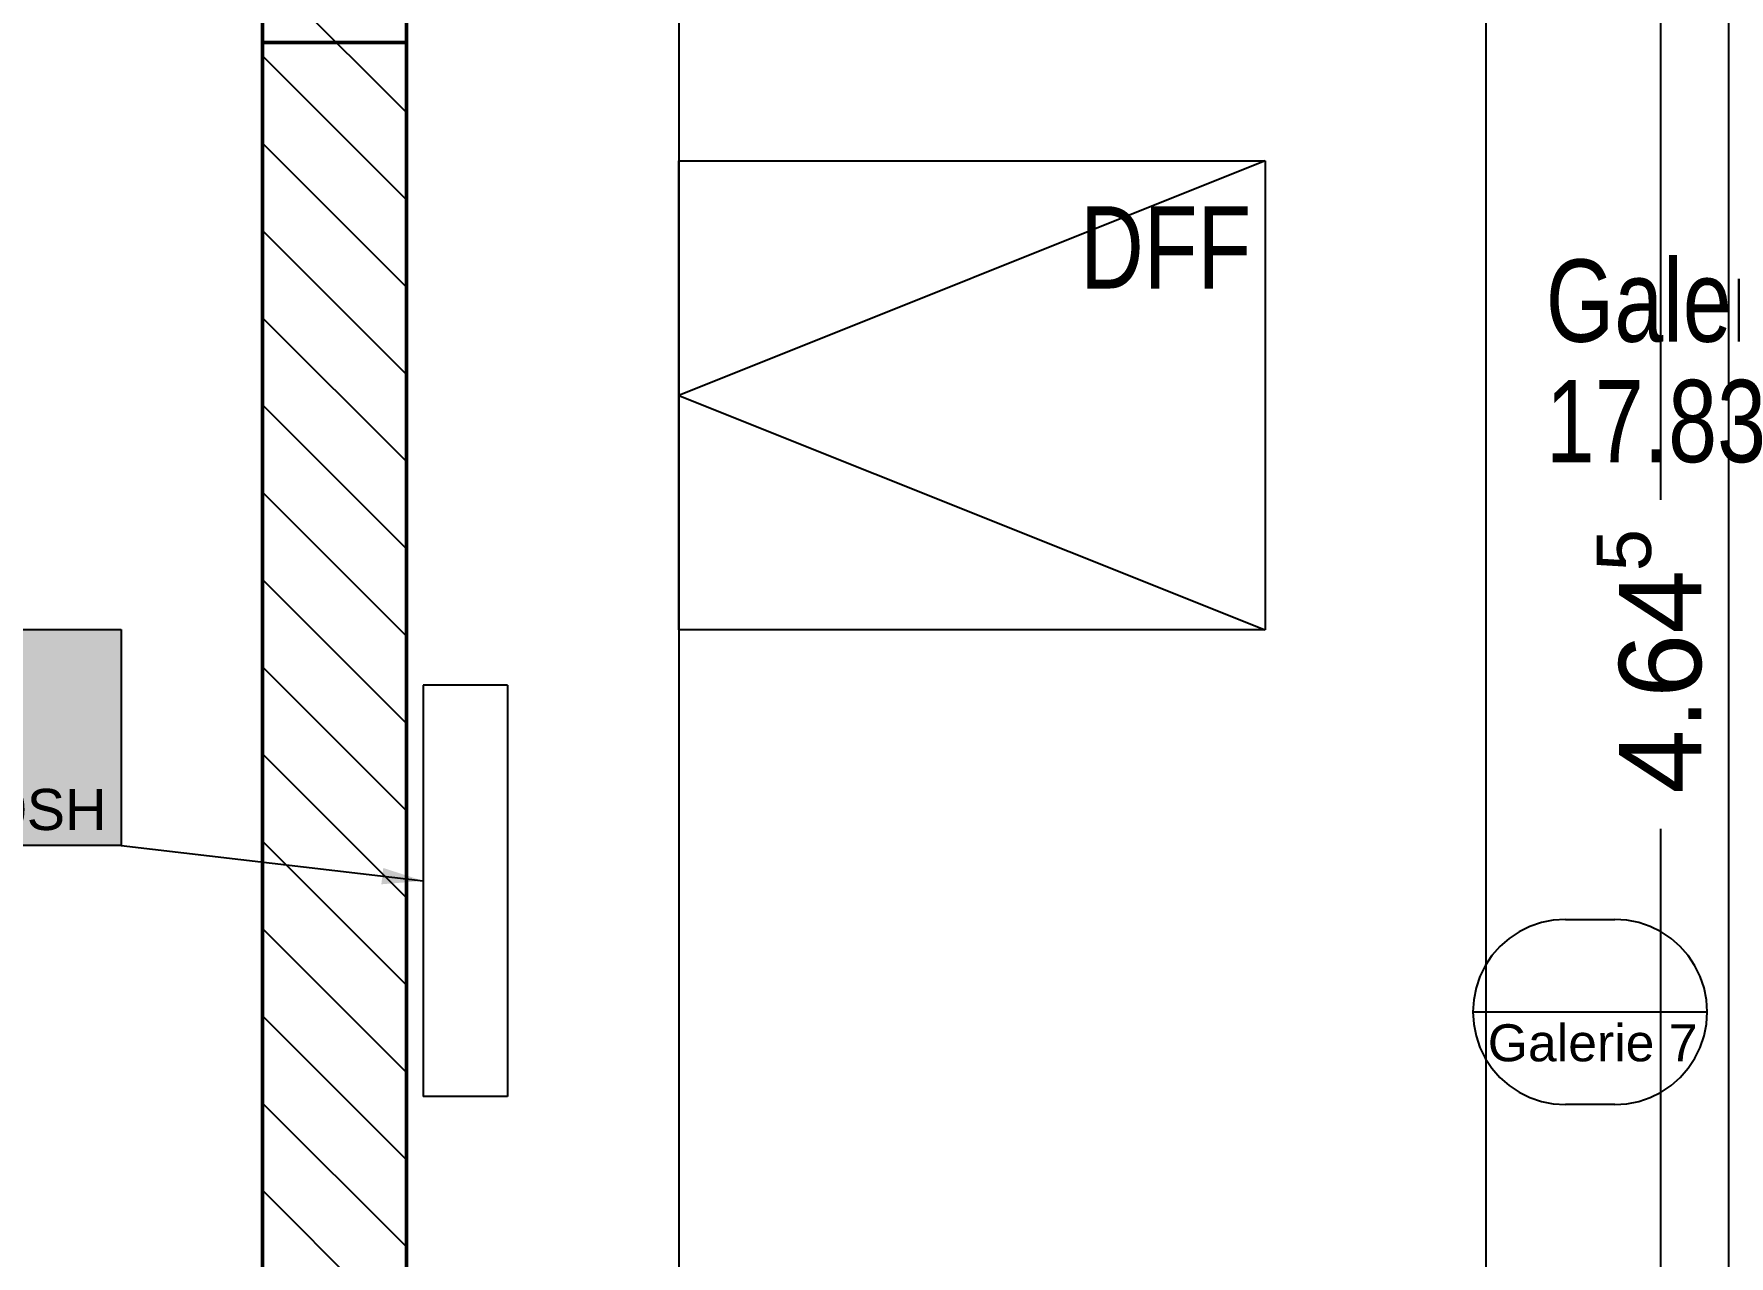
# Model space of a CAD drawing. Extents: x 0 to 756, y -25 to 420.
# Drawn here: x 102.4 to 184.9, y 174.2 to 233.6 of the extents above; entities that cross this region are included whole.
import ezdxf
from ezdxf.lldxf.tags import DXFTag

# ---------------------------------------------------------------- set-up
doc = ezdxf.new("R2010")
doc.units = 0
doc.layers.get('0').update_dxf_attribs({"lineweight": 25})
doc.layers.get('DEFPOINTS').update_dxf_attribs({"lineweight": 25})
for name, color, linetype, lineweight in [('A_Aussenwand', 7, 'Continuous', 25), ('A_Raum', 7, 'Continuous', 25), ('Allgemein01', 7, 'Continuous', 13), ('Allgemein03', 7, 'Continuous', 25), ('Pfosten_ Stützen', 7, 'Continuous', 13), ('Raumbezeichnung', 7, 'Continuous', 13), ('Standard', 7, 'Continuous', 25), ('Wand Holz tragend', 7, 'Continuous', 13), ('Wohnfläche-Rohbau', 7, 'Continuous', 13)]:
    doc.layers.add(name, color=color, linetype=linetype, lineweight=lineweight)
doc.layers.add('A_Dach', color=1, linetype='Continuous', lineweight=25, true_color=0xff0000)
doc.layers.add('H_Heizung', color=1, linetype='Continuous', lineweight=25, true_color=0xff0000)
doc.styles.get("Standard").update_dxf_attribs({"font": 'arial.ttf'})
tags = doc.linetypes.add('VERDECKT2_S2', pattern=[0.27, 0.2, -0.07]).pattern_tags.tags
tags[6:7] = [DXFTag(74, 4), DXFTag(75, 0), DXFTag(340, '0'), DXFTag(46, 1.0), DXFTag(50, 0.0), DXFTag(44, 0.0), DXFTag(45, 0.0)]
tags[4:5] = [DXFTag(74, 4), DXFTag(75, 0), DXFTag(340, '0'), DXFTag(46, 1.0), DXFTag(50, 0.0), DXFTag(44, 0.0), DXFTag(45, 0.0)]

# ---------------------------------------------------------------- blocks, each defined once
blk = doc.blocks.new('Referenz-A01I5YQ8IE')
at = {"layer": 'Allgemein01', "color": 0, "linetype": 'VERDECKT2_S2', "lineweight": -2, "ltscale": 0.25}
for p, q in [((133.815, 414.475), (133.815, 5.763)), ((173.067, 414.475), (173.067, 5.763)), ((184.867, 414.475), (184.867, 5.763))]:
    blk.add_line(p, q, dxfattribs=at)
at = {"layer": 'Allgemein03', "color": 0, "linetype": 'VERDECKT2_S2', "lineweight": -2, "ltscale": 0.25}
for p, q in [((133.815, 227.41), (162.327, 227.41)), ((133.815, 204.61), (133.815, 227.41)), ((162.327, 227.41), (133.815, 216.01)), ((162.327, 227.41), (162.327, 204.61)), ((133.815, 216.01), (162.327, 204.61)), ((162.327, 204.61), (133.815, 204.61))]:
    blk.add_line(p, q, dxfattribs=at)
at = {"layer": 'DEFPOINTS', "color": 0, "linetype": 'Continuous', "lineweight": -2, "ltscale": 0.25}
for p, q in [((133.815, 227.41), (133.815, 227.41)), ((133.815, 227.41), (133.815, 227.41)), ((133.815, 204.61), (133.815, 204.61)), ((133.815, 204.61), (133.815, 204.61))]:
    blk.add_line(p, q, dxfattribs=at)
at = {"layer": 'Standard', "color": 0, "lineweight": -2}
for p, q in [((181.57, 210.93), (181.57, 248.668)), ((181.57, 155.768), (181.57, 194.93))]:
    blk.add_line(p, q, dxfattribs=at)
at = {"layer": 'Wand Holz tragend', "color": 0, "lineweight": 50}
for p, q in [((113.567, 386.168), (113.567, 233.168)), ((113.567, 233.168), (113.567, 386.168)), ((120.567, 233.168), (120.567, 386.168)), ((120.567, 386.168), (120.567, 233.168)), ((113.567, 233.168), (113.567, 33.11)), ((120.567, 233.168), (113.567, 233.168)), ((113.567, 33.11), (113.567, 233.168)), ((113.567, 233.168), (120.567, 233.168)), ((113.567, 233.168), (113.567, 233.168)), ((113.567, 233.168), (120.567, 233.168)), ((120.567, 233.168), (113.567, 233.168)), ((113.567, 233.168), (113.567, 233.168)), ((120.567, 33.11), (120.567, 233.168)), ((120.567, 233.168), (120.567, 33.11)), ((120.567, 233.168), (120.567, 233.168)), ((120.567, 233.168), (120.567, 233.168))]:
    blk.add_line(p, q, dxfattribs=at)
at = {"layer": 'Pfosten_ Stützen', "color": 0, "lineweight": -2, "insert": (153.337, 225.205), "char_height": 4, "attachment_point": 1}
blk.add_mtext('{\\W0.8;\\fPosterama Text Light;DFF}', dxfattribs=at)
at = {"layer": 'Raumbezeichnung', "color": 0, "linetype": 'Continuous', "ltscale": 0.13, "insert": (175.983, 222.616), "char_height": 4, "attachment_point": 1}
blk.add_mtext('{\\W0.8;\\fPosterama Text Light;Galerie}', dxfattribs=at)
at = {"layer": 'Standard', "color": 0, "lineweight": -2, "attachment_point": 1, "rotation": 90}
for s, insert, char_height in [('{\\fArial;5}', (178.458, 207.46), 2.64), ('{\\fArial;4.64}', (179.538, 196.65), 4)]:
    blk.add_mtext(s, dxfattribs=dict(at, insert=insert, char_height=char_height))
at = {"layer": 'Wohnfläche-Rohbau', "color": 0, "linetype": 'Continuous', "ltscale": 0.13, "insert": (175.983, 216.761), "char_height": 4, "attachment_point": 1}
blk.add_mtext('{\\W0.8;\\fPosterama Text Light;17.83}', dxfattribs=at)
blk = doc.blocks.new('Wand-A01I5YQQIE', base_point=(113.567, 33.11))
at = {"color": 0, "linetype": 'ByBlock', "lineweight": -2, "ltscale": 0.25}
for p, q in [((113.567, 33.11), (113.567, 393.168)), ((120.567, 155.768), (120.567, 269.168))]:
    blk.add_line(p, q, dxfattribs=at)
at = {"color": 0, "lineweight": -2}
for p, q in [((120.567, 229.757), (113.567, 236.757)), ((120.567, 225.515), (113.567, 232.515)), ((120.567, 221.272), (113.567, 228.272)), ((120.567, 217.029), (113.567, 224.029)), ((120.567, 212.787), (113.567, 219.787)), ((120.567, 208.544), (113.567, 215.544)), ((120.567, 204.301), (113.567, 211.301)), ((120.567, 200.059), (113.567, 207.059)), ((120.567, 195.816), (113.567, 202.816)), ((120.567, 191.573), (113.567, 198.573)), ((120.567, 187.331), (113.567, 194.331)), ((120.567, 183.088), (113.567, 190.088)), ((120.567, 178.846), (113.567, 185.846)), ((120.567, 174.603), (113.567, 181.603)), ((120.567, 170.36), (113.567, 177.36))]:
    blk.add_line(p, q, dxfattribs=at)
blk = doc.blocks.new('Galerie 7-A01I5YREIE', base_point=(172.434, 181.53))
at = {"color": 0, "linetype": 'ByBlock', "lineweight": -2, "ltscale": 0.25}
for p, q in [((176.347, 190.491), (175.77, 190.377)), ((176.934, 190.53), (176.347, 190.491)), ((176.934, 190.53), (179.335, 190.53)), ((179.922, 190.491), (179.335, 190.53)), ((180.499, 190.377), (179.922, 190.491)), ((174.684, 189.927), (174.195, 189.6)), ((175.212, 190.187), (174.684, 189.927)), ((175.77, 190.377), (175.212, 190.187)), ((181.057, 190.187), (180.499, 190.377)), ((181.585, 189.927), (181.057, 190.187)), ((182.074, 189.6), (181.585, 189.927)), ((173.752, 189.212), (173.364, 188.769)), ((174.195, 189.6), (173.752, 189.212)), ((182.517, 189.212), (182.074, 189.6)), ((182.905, 188.769), (182.517, 189.212)), ((173.037, 188.28), (172.777, 187.752)), ((173.364, 188.769), (173.037, 188.28)), ((183.232, 188.28), (182.905, 188.769)), ((183.492, 187.752), (183.232, 188.28)), ((172.588, 187.195), (172.473, 186.617)), ((172.777, 187.752), (172.588, 187.195)), ((183.681, 187.195), (183.492, 187.752)), ((183.796, 186.617), (183.681, 187.195)), ((172.473, 186.617), (172.434, 186.03)), ((183.835, 186.03), (183.796, 186.617)), ((172.434, 186.03), (183.835, 186.03)), ((172.434, 186.03), (172.473, 185.443)), ((183.796, 185.443), (183.835, 186.03)), ((172.473, 185.443), (172.588, 184.865)), ((172.588, 184.865), (172.777, 184.308)), ((183.492, 184.308), (183.681, 184.865)), ((183.681, 184.865), (183.796, 185.443)), ((172.777, 184.308), (173.037, 183.78)), ((183.232, 183.78), (183.492, 184.308)), ((173.037, 183.78), (173.364, 183.29)), ((173.364, 183.29), (173.752, 182.848)), ((182.517, 182.848), (182.905, 183.29)), ((182.905, 183.29), (183.232, 183.78)), ((173.752, 182.848), (174.195, 182.46)), ((174.195, 182.46), (174.684, 182.133)), ((181.585, 182.133), (182.074, 182.46)), ((182.074, 182.46), (182.517, 182.848)), ((174.684, 182.133), (175.212, 181.872)), ((175.212, 181.872), (175.77, 181.683)), ((175.77, 181.683), (176.347, 181.568)), ((176.347, 181.568), (176.934, 181.53)), ((179.335, 181.53), (176.934, 181.53)), ((179.335, 181.53), (179.922, 181.568)), ((179.922, 181.568), (180.499, 181.683)), ((180.499, 181.683), (181.057, 181.872)), ((181.057, 181.872), (181.585, 182.133))]:
    blk.add_line(p, q, dxfattribs=at)
at = {"color": 0, "linetype": 'ByBlock', "lineweight": -2, "ltscale": 0.25, "insert": (173.159, 185.43), "char_height": 1.8, "attachment_point": 1}
blk.add_mtext('{\\fArial;Galerie 7}', dxfattribs=at)
blk = doc.blocks.new('Dachfläche-A01I5YRIIE', base_point=(113.567, 33.11))
at = {"color": 0, "linetype": 'ByBlock', "lineweight": -2, "ltscale": 0.25}
blk.add_line((113.567, 33.11), (113.567, 393.168), dxfattribs=at)
blk = doc.blocks.new('Wand-Klimagerät-A01I5YTGIE', base_point=(121.38, 181.92))
at = {"color": 0, "linetype": 'ByBlock', "lineweight": -2, "ltscale": 0.25}
for p, q in [((121.38, 201.92), (121.38, 181.92)), ((125.48, 201.92), (121.38, 201.92)), ((125.48, 201.92), (125.48, 181.92)), ((125.48, 181.92), (121.38, 181.92))]:
    blk.add_line(p, q, dxfattribs=at)
blk = doc.blocks.new('Bauteilbeschriftung-A01I5YTIIE', base_point=(68.681, 192.237))
at = {"color": 0, "lineweight": -2}
for p, q in [((68.681, 204.625), (106.69, 204.625)), ((68.681, 194.125), (68.681, 204.625)), ((106.69, 204.625), (106.69, 194.125)), ((106.69, 194.125), (68.681, 194.125))]:
    blk.add_line(p, q, dxfattribs=at)
at = {"color": 0, "linetype": 'ByBlock', "lineweight": -2, "ltscale": 0.25}
blk.add_line((106.69, 194.125), (121.38, 192.401), dxfattribs=at)
at = {"color": 7, "linetype": 'ByBlock', "lineweight": -2, "ltscale": 0.25, "true_color": 0xffffff}
for points in [[(68.681, 194.125), (106.69, 194.125), (68.681, 204.625)], [(106.69, 194.125), (68.681, 204.625), (106.69, 204.625)]]:
    blk.add_solid(points, dxfattribs=at)
at = {"color": 0, "linetype": 'ByBlock', "lineweight": -2, "ltscale": 0.25}
for points in [[(121.38, 192.401), (119.366, 192.401), (119.44, 193.031)], [(119.347, 192.237), (121.38, 192.401), (119.366, 192.401)]]:
    blk.add_solid(points, dxfattribs=at)
at = {"color": 0, "linetype": 'ByBlock', "lineweight": -2, "ltscale": 0.25, "char_height": 2, "attachment_point": 1}
for s, insert in [('{\\fArial;Wand-Klimagerät}', (69.348, 203.875)), ('{\\fArial;Fabr.: Trotec}', (69.348, 200.375)), ('{\\fArial;Typ: TRT-BA-PAC-W2650SH}', (69.348, 196.875))]:
    blk.add_mtext(s, dxfattribs=dict(at, insert=insert))

msp = doc.modelspace()

# ---------------------------------------------------------------- block references
at = {"color": 8, "lineweight": 25, "ltscale": 0.25, "true_color": 0x808080}
msp.add_blockref('Referenz-A01I5YQ8IE', (0, 0), dxfattribs=at)
at = {"layer": 'A_Aussenwand', "ltscale": 0.25}
msp.add_blockref('Wand-A01I5YQQIE', (113.567, 33.11), dxfattribs=at)
at = {"layer": 'A_Dach', "ltscale": 0.25}
msp.add_blockref('Dachfläche-A01I5YRIIE', (113.567, 33.11), dxfattribs=at)
at = {"layer": 'A_Raum', "ltscale": 0.25}
msp.add_blockref('Galerie 7-A01I5YREIE', (172.434, 181.53), dxfattribs=at)
at = {"layer": 'H_Heizung', "color": 7, "ltscale": 0.25}
msp.add_blockref('Bauteilbeschriftung-A01I5YTIIE', (68.681, 192.237), dxfattribs=at)
at = {"layer": 'H_Heizung', "color": 1, "ltscale": 0.25, "true_color": 0xff0000}
msp.add_blockref('Wand-Klimagerät-A01I5YTGIE', (121.38, 181.92), dxfattribs=at)

doc.saveas('drawing.dxf')
